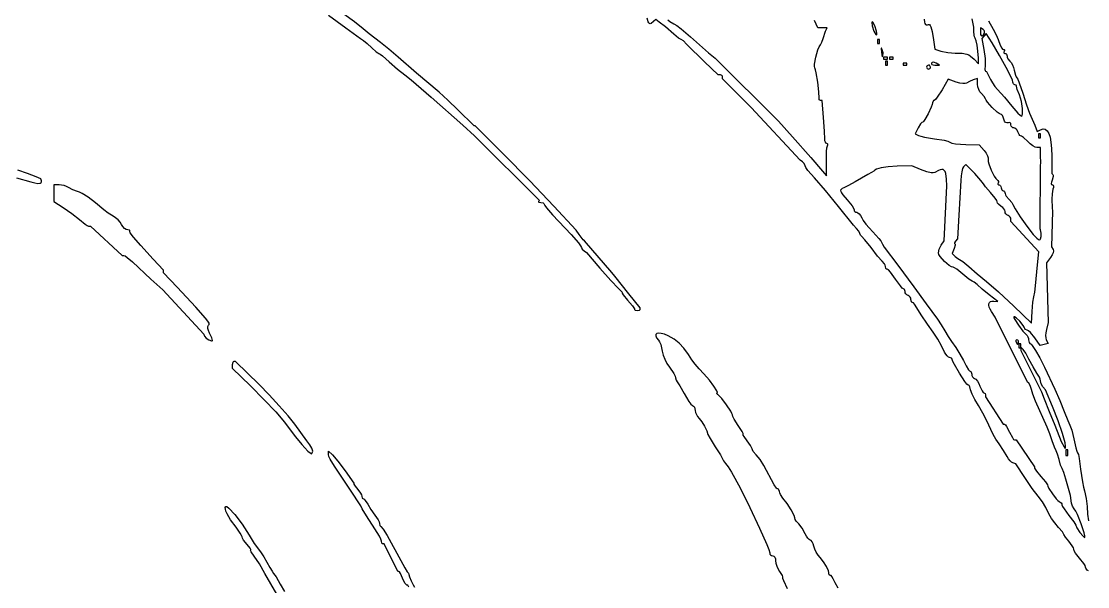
# Model space of a CAD drawing. Extents: x 49.4 to 149.4, y 52.5 to 152.5.
# Drawn here: x 101.08 to 127.23, y 120.24 to 134.1 of the extents above; entities that cross this region are included whole.
import ezdxf

# ---------------------------------------------------------------- set-up
doc = ezdxf.new("R2010")
doc.units = 0
doc.layers.add('LAYER_1', color=7, linetype='CONTINUOUS')

msp = doc.modelspace()

# ---------------------------------------------------------------- linework, layer by layer
at = {"layer": 'LAYER_1'}
for points in [[(108.61, 134.248), (109.034, 133.94), (109.39, 133.672), (109.464, 133.623), (109.555, 133.551), (109.671, 133.443), (109.777, 133.349), (109.818, 133.32), (109.843, 133.309), (109.875, 133.293), (109.934, 133.249), (110.1, 133.105), (110.302, 132.926), (110.479, 132.782), (110.638, 132.661), (111.125, 132.237), (111.901, 131.55), (112.19, 131.287), (113.786, 129.704), (113.761, 129.68), (113.758, 129.67), (113.767, 129.662), (113.817, 129.655), (113.874, 129.643), (113.891, 129.63), (113.897, 129.614), (113.913, 129.581), (113.957, 129.521), (114.101, 129.356), (114.558, 128.872), (114.737, 128.668), (114.791, 128.595), (114.811, 128.555), (114.83, 128.509), (114.875, 128.467), (114.938, 128.429), (115.266, 128.044), (115.534, 127.74), (115.719, 127.551), (115.798, 127.475), (115.815, 127.451), (115.811, 127.443), (115.811, 127.429), (115.836, 127.39), (115.944, 127.262), (116.061, 127.124), (116.096, 127.074), (116.109, 127.046), (116.115, 127.032), (116.131, 127.02), (116.182, 127.01), (116.233, 127.019), (116.248, 127.029), (116.254, 127.04), (116.254, 127.071), (115.978, 127.413), (115.629, 127.846), (115.556, 127.937), (114.884, 128.717), (114.857, 128.741), (114.756, 128.873), (114.683, 128.98), (114.134, 129.569), (113.543, 130.186), (112.893, 130.844), (112.202, 131.531), (112.178, 131.531), (111.779, 131.926), (111.534, 132.166), (111.326, 132.358), (110.771, 132.822), (110.314, 133.216), (110.088, 133.412), (109.882, 133.576), (109.609, 133.79), (109.463, 133.912), (109.25, 134.08), (108.988, 134.273)], [(127.245, 120.63), (127.217, 120.645), (127.194, 120.668), (127.178, 120.693), (127.172, 120.719), (127.161, 120.755), (127.13, 120.808), (127.028, 120.935), (126.926, 121.063), (126.895, 121.118), (126.884, 121.156), (126.874, 121.193), (126.849, 121.242), (126.764, 121.353), (126.679, 121.455), (126.643, 121.517), (126.605, 121.583), (126.511, 121.693), (126.417, 121.801), (126.341, 121.906), (126.271, 122.026), (126.196, 122.178), (126.114, 122.32), (126.012, 122.455), (125.868, 122.645), (125.681, 122.918), (125.465, 123.252), (125.393, 123.272), (125.359, 123.29), (125.321, 123.326), (125.283, 123.375), (125.25, 123.431), (125.164, 123.579), (125.056, 123.739), (124.977, 123.853), (124.91, 123.966), (124.746, 124.316), (124.658, 124.492), (124.551, 124.677), (124.462, 124.826), (124.393, 124.958), (124.35, 125.064), (124.335, 125.137), (124.322, 125.169), (124.292, 125.182), (124.262, 125.206), (124.212, 125.27), (124.08, 125.469), (123.956, 125.681), (123.917, 125.762), (123.902, 125.811), (123.897, 125.828), (123.884, 125.842), (123.84, 125.855), (123.811, 125.866), (123.779, 125.894), (123.746, 125.936), (123.718, 125.988), (123.641, 126.144), (123.549, 126.304), (123.438, 126.476), (123.299, 126.673), (123.143, 126.899), (123.039, 127.07), (122.98, 127.163), (122.953, 127.192), (122.932, 127.202), (122.916, 127.208), (122.903, 127.224), (122.892, 127.276), (122.886, 127.307), (122.87, 127.336), (122.848, 127.361), (122.82, 127.377), (122.792, 127.393), (122.769, 127.416), (122.753, 127.444), (122.747, 127.472), (122.736, 127.519), (122.723, 127.534), (122.707, 127.539), (122.68, 127.558), (122.633, 127.609), (122.512, 127.779), (122.388, 127.949), (122.341, 128.001), (122.311, 128.02), (122.294, 128.025), (122.28, 128.039), (122.266, 128.086), (122.26, 128.117), (122.243, 128.152), (122.187, 128.218), (122.074, 128.343), (121.913, 128.549), (121.765, 128.74), (121.68, 128.829), (121.653, 128.855), (121.641, 128.893), (121.617, 128.95), (121.56, 129.021), (121.48, 129.102), (121.118, 129.559), (120.795, 129.952), (120.526, 130.256), (120.363, 130.443), (120.313, 130.513), (120.295, 130.555), (120.277, 130.607), (120.234, 130.651), (120.174, 130.689), (118.972, 131.984), (118.274, 132.689), (118.274, 132.736), (118.27, 132.753), (118.258, 132.768), (118.221, 132.782), (118.167, 132.782), (117.828, 133.106), (117.392, 133.539), (117.313, 133.616), (117.259, 133.647), (117.192, 133.686), (117.081, 133.78), (116.872, 133.96), (116.72, 134.076), (116.635, 134.144), (116.579, 134.088), (116.523, 134.043), (116.5, 134.037), (116.481, 134.041), (116.464, 134.057), (116.449, 134.085), (116.422, 134.177)], [(123.215, 134.152), (123.228, 134.079), (123.233, 134.041), (123.246, 134.018), (123.267, 134.008), (123.296, 134.013), (123.322, 134.019), (123.345, 134.014), (123.364, 133.997), (123.381, 133.963), (123.412, 133.844), (123.443, 133.638), (123.474, 133.413), (123.628, 133.365), (123.793, 133.331), (123.974, 133.318), (124.145, 133.313), (124.265, 133.291), (124.313, 133.272), (124.356, 133.245), (124.443, 133.166), (124.551, 133.051), (124.546, 133.193), (124.535, 133.368), (124.518, 133.51), (124.494, 133.616), (124.465, 133.681), (124.45, 133.712), (124.439, 133.754), (124.434, 133.849), (124.434, 133.949), (124.418, 134.032), (124.392, 134.153)], [(116.927, 134.13), (116.982, 134.092), (117.081, 134.037), (117.153, 133.991), (117.255, 133.914), (117.49, 133.712), (117.929, 133.322), (118.089, 133.191), (119.645, 131.647), (119.988, 131.264), (120.437, 130.759), (120.724, 130.425), (120.824, 130.305), (120.817, 130.646), (120.821, 130.904), (120.831, 130.995), (120.843, 131.043), (120.852, 131.065), (120.852, 131.082), (120.844, 131.094), (120.827, 131.098), (120.808, 131.107), (120.793, 131.13), (120.783, 131.164), (120.781, 131.206), (120.774, 131.406), (120.75, 131.735), (120.713, 132.156), (120.67, 132.156), (120.654, 132.161), (120.643, 132.174), (120.638, 132.216), (120.637, 132.369), (120.61, 132.605), (120.571, 132.83), (120.551, 132.91), (120.533, 132.952), (120.523, 132.987), (120.525, 133.048), (120.556, 133.217), (120.61, 133.396), (120.641, 133.47), (120.672, 133.522), (120.709, 133.588), (120.739, 133.672), (120.799, 133.852), (120.834, 133.936), (120.607, 133.939), (120.526, 134.118)], [(124.791, 134.106), (124.911, 133.907), (124.984, 133.768), (125.034, 133.647), (125.08, 133.515), (125.118, 133.439), (125.14, 133.415), (125.161, 133.407), (125.176, 133.403), (125.184, 133.393), (125.184, 133.378), (125.176, 133.359), (125.169, 133.34), (125.17, 133.325), (125.18, 133.315), (125.198, 133.311), (125.217, 133.306), (125.234, 133.291), (125.245, 133.27), (125.249, 133.244), (125.254, 133.214), (125.269, 133.18), (125.319, 133.119), (125.349, 133.084), (125.379, 133.03), (125.404, 132.965), (125.421, 132.897), (125.453, 132.774), (125.472, 132.732), (125.488, 132.71), (125.511, 132.674), (125.545, 132.592), (125.632, 132.338), (125.726, 132.048), (125.801, 131.844), (125.926, 131.547), (125.99, 131.394), (126.067, 131.435), (126.132, 131.458), (126.187, 131.451), (126.235, 131.415), (126.274, 131.35), (126.304, 131.256), (126.326, 131.132), (126.339, 130.978), (126.344, 130.794), (126.346, 130.369), (126.372, 130.344), (126.378, 130.325), (126.377, 130.292), (126.353, 130.203), (126.337, 130.153), (126.333, 130.117), (126.34, 130.095), (126.359, 130.088), (126.377, 130.08), (126.386, 130.059), (126.385, 130.024), (126.374, 129.98), (126.352, 129.865), (126.347, 129.739), (126.357, 129.523), (126.359, 129.439), (126.339, 128.565), (126.377, 128.504), (126.385, 128.47), (126.376, 128.423), (126.353, 128.369), (126.316, 128.311), (126.219, 128.179), (126.26, 126.711), (126.213, 126.541), (126.197, 126.464), (126.191, 126.394), (126.196, 126.334), (126.211, 126.287), (126.256, 126.203), (126.06, 126.151), (125.931, 126.338), (125.822, 126.471), (125.775, 126.511), (125.742, 126.527), (125.699, 126.54), (125.686, 126.554), (125.681, 126.57), (125.671, 126.599), (125.644, 126.641), (125.558, 126.743), (125.468, 126.83), (125.435, 126.853), (125.416, 126.856), (125.418, 126.832), (125.441, 126.784), (125.528, 126.646), (125.634, 126.504), (125.681, 126.45), (125.718, 126.418), (125.741, 126.396), (125.76, 126.363), (125.773, 126.325), (125.778, 126.286), (125.79, 126.22), (125.804, 126.199), (125.821, 126.192), (125.84, 126.181), (125.868, 126.149), (125.947, 126.028), (126.049, 125.846), (126.167, 125.617), (126.421, 125.078), (126.542, 124.799), (126.649, 124.533), (126.737, 124.315), (126.792, 124.196), (126.833, 124.077), (126.884, 123.859), (126.936, 123.641), (126.961, 123.564), (126.98, 123.522), (126.997, 123.475), (127.017, 123.383), (127.053, 123.115), (127.095, 122.811), (127.121, 122.68), (127.147, 122.586), (127.191, 122.402), (127.213, 122.2), (127.225, 122.017), (127.248, 121.855)], [(100.958, 130.261), (101.306, 130.163), (101.407, 130.136), (101.484, 130.123), (101.536, 130.126), (101.564, 130.143), (101.572, 130.165), (101.573, 130.19), (101.567, 130.213), (101.553, 130.233), (101.443, 130.286), (101.227, 130.367), (100.989, 130.448)], [(121.109, 120.204), (121.034, 120.33), (120.986, 120.432), (120.953, 120.492), (120.933, 120.51), (120.914, 120.516), (120.886, 120.527), (120.879, 120.552), (120.879, 120.584), (120.869, 120.627), (120.822, 120.732), (120.75, 120.848), (120.664, 120.953), (120.616, 121.013), (120.571, 121.085), (120.535, 121.161), (120.513, 121.23), (120.495, 121.289), (120.472, 121.337), (120.447, 121.37), (120.422, 121.382), (120.395, 121.394), (120.362, 121.428), (120.329, 121.478), (120.298, 121.538), (120.224, 121.674), (120.142, 121.779), (120.08, 121.845), (120.054, 121.887), (120.046, 121.927), (120.026, 121.982), (119.955, 122.121), (119.858, 122.275), (119.753, 122.411), (119.694, 122.497), (119.676, 122.538), (119.669, 122.57), (119.656, 122.614), (119.643, 122.628), (119.626, 122.633), (119.61, 122.637), (119.592, 122.653), (119.536, 122.735), (119.284, 123.21), (119.193, 123.356), (119.096, 123.47), (119.025, 123.552), (119.004, 123.589), (118.996, 123.619), (118.986, 123.652), (118.961, 123.7), (118.877, 123.814), (118.8, 123.917), (118.781, 123.953), (118.78, 123.972), (118.777, 123.996), (118.753, 124.045), (118.658, 124.188), (118.557, 124.345), (118.526, 124.408), (118.515, 124.449), (118.503, 124.486), (118.472, 124.544), (118.37, 124.698), (118.251, 124.853), (118.154, 124.953), (118.13, 124.978), (118.131, 124.986), (118.14, 124.989), (118.147, 125.001), (118.135, 125.036), (118.062, 125.152), (117.948, 125.302), (117.817, 125.452), (117.699, 125.579), (117.604, 125.69), (117.52, 125.802), (117.436, 125.927), (117.324, 126.087), (117.211, 126.21), (117.085, 126.307), (116.938, 126.388), (116.846, 126.425), (116.768, 126.446), (116.706, 126.451), (116.661, 126.441), (116.636, 126.418), (116.633, 126.383), (116.655, 126.336), (116.703, 126.279), (116.73, 126.238), (116.756, 126.174), (116.779, 126.096), (116.795, 126.012), (116.816, 125.915), (116.855, 125.813), (116.907, 125.713), (116.971, 125.621), (117.076, 125.466), (117.108, 125.402), (117.12, 125.358), (117.131, 125.299), (117.158, 125.26), (117.225, 125.165), (117.331, 124.972), (117.445, 124.778), (117.495, 124.713), (117.532, 124.682), (117.559, 124.664), (117.581, 124.635), (117.595, 124.598), (117.601, 124.558), (117.608, 124.512), (117.63, 124.46), (117.661, 124.408), (117.699, 124.362), (117.766, 124.278), (117.832, 124.17), (117.884, 124.06), (117.909, 123.97), (117.965, 123.868), (118.094, 123.669), (118.221, 123.47), (118.274, 123.369), (118.295, 123.324), (118.344, 123.26), (118.406, 123.177), (118.488, 123.044), (118.7, 122.658), (118.941, 122.177), (119.175, 121.671), (119.36, 121.27), (119.408, 121.154), (119.429, 121.066), (119.434, 121.039), (119.45, 121.017), (119.473, 121.003), (119.501, 120.997), (119.531, 120.989), (119.554, 120.964), (119.568, 120.925), (119.573, 120.872), (119.581, 120.813), (119.602, 120.743), (119.634, 120.672), (119.672, 120.608), (119.734, 120.509), (119.746, 120.479), (119.743, 120.468), (119.743, 120.446), (119.765, 120.387), (119.86, 120.192)], [(110.578, 120.225), (110.565, 120.261), (110.551, 120.272), (110.533, 120.276), (110.511, 120.289), (110.484, 120.325), (110.427, 120.444), (110.375, 120.563), (110.353, 120.599), (110.336, 120.612), (110.306, 120.612), (109.978, 121.286), (109.941, 121.286), (109.927, 121.292), (109.916, 121.307), (109.905, 121.358), (109.892, 121.404), (109.859, 121.476), (109.748, 121.659), (109.537, 121.976), (109.438, 122.15), (109.405, 122.221), (109.152, 122.607), (108.753, 123.196), (108.649, 123.363), (108.618, 123.432), (108.606, 123.48), (108.606, 123.561), (108.705, 123.472), (108.838, 123.319), (109.018, 123.079), (109.231, 122.777), (109.231, 122.753), (109.26, 122.705), (109.328, 122.624), (109.396, 122.531), (109.416, 122.488), (109.424, 122.455), (109.436, 122.411), (109.448, 122.397), (109.464, 122.392), (109.485, 122.382), (109.512, 122.353), (109.571, 122.26), (109.65, 122.127), (109.747, 121.992), (109.825, 121.877), (109.848, 121.827), (109.857, 121.791), (109.868, 121.741), (109.896, 121.711), (109.947, 121.65), (110.045, 121.49), (110.379, 120.877), (110.479, 120.697), (110.542, 120.6), (110.568, 120.568), (110.578, 120.54), (110.596, 120.48), (110.639, 120.381), (110.687, 120.283), (110.722, 120.228)], [(107.341, 120.058), (107.052, 120.564), (106.916, 120.797), (106.79, 120.985), (106.715, 121.096), (106.699, 121.129), (106.702, 121.142), (106.705, 121.152), (106.689, 121.18), (106.612, 121.273), (106.526, 121.382), (106.499, 121.428), (106.49, 121.459), (106.478, 121.495), (106.446, 121.552), (106.341, 121.7), (106.21, 121.878), (106.121, 122.027), (106.094, 122.089), (106.08, 122.139), (106.078, 122.178), (106.09, 122.204), (106.101, 122.207), (106.119, 122.201), (106.168, 122.164), (106.313, 122.005), (106.489, 121.769), (106.662, 121.5), (106.787, 121.301), (106.892, 121.156), (106.959, 121.072), (107.026, 120.974), (107.172, 120.709), (107.224, 120.617), (107.263, 120.564), (107.323, 120.477), (107.426, 120.3), (107.531, 120.123)]]:
    msp.add_lwpolyline(points, dxfattribs=at)
for points in [[(121.984, 133.855), (122.027, 133.775), (122.045, 133.762), (122.057, 133.771), (122.059, 133.804), (122.05, 133.856), (122.005, 133.988), (121.955, 134.076), (121.941, 134.083), (121.933, 134.069), (121.941, 133.988)], [(124.599, 133.933), (124.594, 133.838), (124.601, 133.771), (124.612, 133.751), (124.627, 133.744), (124.653, 133.748), (124.674, 133.761), (124.699, 133.803), (124.698, 133.851), (124.686, 133.874), (124.666, 133.892)], [(122.074, 133.551), (122.122, 133.551), (122.122, 133.647), (122.074, 133.647)], [(125.369, 132.019), (125.515, 131.847), (125.568, 131.794), (125.597, 131.774), (125.618, 131.787), (125.63, 131.827), (125.631, 131.962), (125.604, 132.132), (125.582, 132.216), (125.554, 132.29), (125.5, 132.427), (125.482, 132.505), (125.473, 132.531), (125.441, 132.541), (125.422, 132.546), (125.407, 132.56), (125.397, 132.581), (125.393, 132.607), (125.381, 132.652), (125.347, 132.731), (125.229, 132.966), (125.064, 133.261), (124.881, 133.566), (124.736, 133.797), (124.632, 133.672), (124.68, 133.409), (124.708, 133.184), (124.712, 133.085), (124.708, 133.012), (124.704, 132.917), (124.711, 132.888), (124.723, 132.878), (124.741, 132.867), (124.762, 132.836), (124.808, 132.735), (124.84, 132.666), (124.89, 132.586), (124.951, 132.502), (125.017, 132.427), (125.186, 132.239)], [(122.174, 133.275), (122.183, 133.229), (122.192, 133.232), (122.203, 133.252), (122.209, 133.32), (122.19, 133.397), (122.166, 133.437), (122.16, 133.436), (122.161, 133.419)], [(122.218, 133.166), (122.314, 133.166), (122.314, 133.215), (122.218, 133.215)], [(122.266, 133.022), (122.314, 133.022), (122.314, 133.118), (122.266, 133.118)], [(122.363, 133.166), (122.459, 133.166), (122.459, 133.215), (122.363, 133.215)], [(122.699, 133.022), (122.795, 133.022), (122.795, 133.07), (122.699, 133.07)], [(123.276, 132.974), (123.291, 132.94), (123.306, 132.93), (123.325, 132.926), (123.359, 132.94), (123.369, 132.955), (123.373, 132.974), (123.359, 133.008), (123.343, 133.018), (123.325, 133.022), (123.291, 133.008), (123.28, 132.993)], [(123.397, 133.071), (123.394, 133.052), (123.408, 133.037), (123.436, 133.027), (123.478, 133.024), (123.589, 133.025), (123.508, 133.072), (123.471, 133.09), (123.44, 133.095), (123.415, 133.089)], [(125.886, 128.874), (125.977, 128.78), (126.017, 128.752), (126.046, 128.741), (126.06, 128.747), (126.072, 128.765), (126.085, 128.823), (126.084, 128.901), (126.066, 128.982), (126.058, 129.006), (126.069, 130.577), (126.073, 130.609), (126.072, 130.822), (126.066, 131.002), (125.982, 131.003), (125.938, 131.015), (125.881, 131.046), (125.819, 131.092), (125.758, 131.148), (125.648, 131.249), (125.606, 131.279), (125.58, 131.291), (125.564, 131.298), (125.546, 131.319), (125.513, 131.387), (125.496, 131.424), (125.471, 131.455), (125.443, 131.475), (125.414, 131.483), (125.387, 131.489), (125.365, 131.506), (125.35, 131.53), (125.345, 131.56), (125.34, 131.591), (125.326, 131.61), (125.303, 131.616), (125.273, 131.61), (125.24, 131.605), (125.212, 131.619), (125.189, 131.651), (125.172, 131.701), (125.156, 131.747), (125.134, 131.785), (125.11, 131.81), (125.087, 131.82), (125.054, 131.833), (125.004, 131.87), (124.88, 131.986), (124.768, 132.113), (124.733, 132.164), (124.719, 132.199), (124.691, 132.252), (124.623, 132.325), (124.585, 132.37), (124.555, 132.427), (124.534, 132.49), (124.527, 132.552), (124.527, 132.692), (124.419, 132.659), (124.326, 132.622), (124.256, 132.582), (124.219, 132.568), (124.162, 132.568), (124.088, 132.581), (124.001, 132.607), (123.801, 132.676), (123.654, 132.416), (123.538, 132.233), (123.493, 132.177), (123.464, 132.156), (123.447, 132.152), (123.434, 132.14), (123.421, 132.099), (123.412, 132.054), (123.389, 131.988), (123.317, 131.83), (123.236, 131.689), (123.203, 131.644), (123.18, 131.627), (123.158, 131.616), (123.13, 131.585), (123.067, 131.483), (122.995, 131.338), (123.076, 131.296), (123.132, 131.277), (123.224, 131.256), (123.469, 131.219), (123.708, 131.179), (123.795, 131.156), (123.844, 131.133), (123.894, 131.113), (123.985, 131.095), (124.103, 131.082), (124.236, 131.074), (124.566, 131.066), (124.689, 130.926), (124.736, 130.864), (124.77, 130.802), (124.788, 130.747), (124.787, 130.704), (124.786, 130.661), (124.799, 130.599), (124.856, 130.445), (124.933, 130.297), (124.973, 130.242), (125.008, 130.208), (125.025, 130.193), (125.035, 130.173), (125.037, 130.153), (125.03, 130.133), (125.023, 130.115), (125.025, 130.101), (125.036, 130.092), (125.053, 130.088), (125.073, 130.082), (125.089, 130.067), (125.1, 130.044), (125.104, 130.016), (125.118, 129.965), (125.134, 129.949), (125.152, 129.944), (125.171, 129.939), (125.186, 129.925), (125.197, 129.904), (125.2, 129.879), (125.208, 129.847), (125.229, 129.808), (125.297, 129.727), (125.365, 129.655), (125.393, 129.602), (125.445, 129.501), (125.574, 129.303), (125.736, 129.072)], [(126.018, 131.242), (126.066, 131.242), (126.066, 131.339), (126.018, 131.339)], [(127.034, 121.567), (127.112, 121.473), (127.141, 121.45), (127.158, 121.447), (127.159, 121.484), (127.141, 121.56), (127.068, 121.779), (126.974, 122.007), (126.932, 122.093), (126.898, 122.143), (126.852, 122.212), (126.828, 122.287), (126.804, 122.477), (126.773, 122.585), (126.689, 122.873), (126.639, 123.04), (126.596, 123.138), (126.559, 123.221), (126.523, 123.354), (126.488, 123.487), (126.452, 123.571), (126.409, 123.661), (126.357, 123.811), (126.297, 123.989), (126.234, 124.148), (125.947, 124.789), (125.879, 124.96), (125.844, 125.07), (125.812, 125.173), (125.781, 125.23), (125.751, 125.254), (124.958, 126.841), (124.867, 126.981), (124.833, 127.039), (124.811, 127.091), (124.801, 127.137), (124.803, 127.175), (124.816, 127.205), (124.841, 127.226), (124.877, 127.237), (124.924, 127.237), (125.022, 127.226), (124.811, 127.392), (124.636, 127.534), (124.513, 127.644), (124.442, 127.706), (124.392, 127.731), (124.312, 127.78), (124.166, 127.899), (124.016, 128.017), (123.96, 128.053), (123.926, 128.067), (123.885, 128.079), (123.832, 128.111), (123.712, 128.212), (123.609, 128.329), (123.577, 128.38), (123.565, 128.42), (123.586, 128.511), (123.635, 128.611), (123.704, 128.717), (123.775, 130.064), (123.766, 130.231), (123.746, 130.365), (123.729, 130.411), (123.707, 130.443), (123.679, 130.462), (123.646, 130.466), (123.608, 130.458), (123.565, 130.436), (123.477, 130.392), (123.435, 130.383), (123.391, 130.382), (123.281, 130.406), (123.126, 130.467), (122.916, 130.557), (122.555, 130.544), (122.33, 130.529), (122.161, 130.506), (122.044, 130.472), (122.005, 130.451), (121.978, 130.427), (121.925, 130.39), (121.833, 130.339), (121.521, 130.16), (121.36, 130.068), (121.244, 130.011), (121.206, 129.995), (121.18, 129.976), (121.168, 129.954), (121.17, 129.926), (121.187, 129.891), (121.218, 129.845), (121.328, 129.718), (121.447, 129.571), (121.483, 129.513), (121.497, 129.475), (121.502, 129.451), (121.516, 129.432), (121.537, 129.419), (121.563, 129.415), (121.593, 129.404), (121.626, 129.376), (121.658, 129.334), (121.684, 129.282), (121.723, 129.214), (121.786, 129.127), (121.867, 129.031), (121.955, 128.938), (122.107, 128.776), (122.153, 128.718), (122.17, 128.686), (122.191, 128.633), (122.239, 128.561), (122.573, 128.116), (122.965, 127.587), (123.268, 127.172), (123.541, 126.795), (123.633, 126.659), (123.721, 126.513), (123.804, 126.372), (123.889, 126.248), (123.99, 126.103), (124.093, 125.941), (124.184, 125.783), (124.25, 125.651), (124.302, 125.557), (124.326, 125.529), (124.345, 125.519), (124.36, 125.513), (124.372, 125.497), (124.383, 125.445), (124.388, 125.414), (124.404, 125.385), (124.426, 125.361), (124.453, 125.344), (124.486, 125.321), (124.521, 125.277), (124.555, 125.219), (124.583, 125.153), (124.636, 125.038), (124.661, 125.002), (124.681, 124.99), (124.708, 124.976), (124.719, 124.942), (124.719, 124.894), (125.152, 124.22), (125.189, 124.22), (125.21, 124.205), (125.239, 124.163), (125.309, 124.028), (125.38, 123.892), (125.41, 123.85), (125.432, 123.835), (125.472, 123.835), (125.922, 123.177), (125.922, 123.141), (125.968, 123.067), (126.078, 122.94), (126.19, 122.812), (126.237, 122.739), (126.249, 122.7), (126.276, 122.646), (126.359, 122.513), (126.454, 122.39), (126.495, 122.348), (126.525, 122.326), (126.575, 122.291), (126.59, 122.268), (126.595, 122.245), (126.609, 122.208), (126.645, 122.147), (126.764, 121.986), (126.883, 121.831), (126.932, 121.745), (126.962, 121.678)], [(125.417, 127.113), (125.85, 126.697), (125.863, 126.986), (125.881, 127.211), (125.904, 127.346), (125.927, 127.454), (125.944, 127.611), (125.994, 128.125), (126.031, 128.448), (125.345, 129.192), (125.345, 129.25), (125.339, 129.275), (125.324, 129.299), (125.301, 129.321), (125.273, 129.336), (125.245, 129.352), (125.222, 129.377), (125.206, 129.405), (125.2, 129.436), (125.193, 129.468), (125.172, 129.501), (125.142, 129.533), (125.104, 129.559), (125.036, 129.613), (125.015, 129.642), (125.008, 129.669), (124.994, 129.706), (124.958, 129.762), (124.839, 129.904), (124.721, 130.038), (124.671, 130.111), (124.608, 130.197), (124.456, 130.365), (124.24, 130.59), (124.181, 130.531), (124.157, 130.486), (124.137, 130.408), (124.121, 130.308), (124.113, 130.196), (124.07, 129.343), (124.036, 128.765), (123.987, 128.705), (123.961, 128.663), (123.96, 128.65), (123.967, 128.645), (123.974, 128.636), (123.974, 128.61), (123.95, 128.526), (123.905, 128.408), (123.979, 128.334), (124.041, 128.282), (124.086, 128.26), (124.165, 128.208), (124.309, 128.084), (124.515, 127.905), (124.742, 127.719), (125.04, 127.463)], [(105.768, 126.274), (105.746, 126.342), (105.695, 126.451), (105.667, 126.514), (105.653, 126.568), (105.654, 126.612), (105.669, 126.645), (105.681, 126.667), (105.679, 126.696), (105.653, 126.743), (105.596, 126.817), (105.357, 127.086), (104.897, 127.58), (104.566, 127.934), (104.566, 127.996), (104.313, 128.268), (104.01, 128.598), (103.829, 128.803), (103.746, 128.912), (103.734, 128.94), (103.737, 128.955), (103.741, 128.965), (103.733, 128.974), (103.685, 128.982), (103.649, 128.992), (103.609, 129.021), (103.57, 129.064), (103.537, 129.116), (103.499, 129.173), (103.448, 129.23), (103.39, 129.281), (103.331, 129.318), (103.207, 129.392), (103.099, 129.473), (102.898, 129.644), (102.717, 129.782), (102.566, 129.879), (102.505, 129.91), (102.456, 129.927), (102.339, 129.968), (102.234, 130.023), (102.187, 130.048), (102.128, 130.069), (102.065, 130.083), (102.006, 130.088), (101.872, 130.088), (101.876, 129.679), (102.102, 129.536), (102.314, 129.388), (102.503, 129.235), (102.64, 129.124), (102.692, 129.09), (102.724, 129.078), (102.77, 129.078), (103.547, 128.356), (103.594, 128.356), (103.626, 128.344), (103.676, 128.311), (103.806, 128.2), (104.256, 127.779), (104.543, 127.515), (105.552, 126.427), (105.568, 126.381), (105.608, 126.332), (105.676, 126.287), (105.74, 126.262), (105.76, 126.263)], [(125.471, 126.23), (125.507, 126.173), (125.526, 126.23), (125.529, 126.253), (125.523, 126.271), (125.51, 126.284), (125.49, 126.288), (125.472, 126.284), (125.462, 126.271), (125.461, 126.253)], [(125.537, 126.096), (125.585, 126.096), (125.585, 126.192), (125.537, 126.192)], [(126.579, 123.795), (126.645, 123.664), (126.669, 123.636), (126.677, 123.634), (126.683, 123.64), (126.684, 123.685), (126.671, 123.762), (126.607, 123.993), (126.501, 124.302), (126.364, 124.653), (126.195, 125.062), (126.13, 125.138), (126.085, 125.213), (126.066, 125.287), (126.06, 125.325), (126.041, 125.373), (125.981, 125.476), (125.888, 125.624), (125.786, 125.818), (125.711, 125.959), (125.647, 126.053), (125.621, 126.08), (125.602, 126.092), (125.59, 126.086), (125.586, 126.063), (125.586, 126.024), (126.09, 125.013), (126.157, 124.845), (126.283, 124.533), (126.417, 124.196)], [(108.221, 123.561), (108.2, 123.632), (108.15, 123.717), (108.078, 123.811), (107.78, 124.22), (107.619, 124.423), (107.401, 124.675), (107.153, 124.942), (106.906, 125.194), (106.33, 125.759), (106.29, 125.759), (106.274, 125.753), (106.261, 125.735), (106.249, 125.676), (106.249, 125.592), (106.694, 125.159), (107.032, 124.822), (107.314, 124.523), (107.531, 124.274), (107.672, 124.086), (107.798, 123.914), (107.959, 123.721), (108.105, 123.564), (108.156, 123.516), (108.185, 123.498), (108.199, 123.503), (108.211, 123.517)], [(126.692, 123.45), (126.74, 123.45), (126.74, 123.547), (126.74, 123.595), (126.692, 123.595), (126.692, 123.498)]]:
    msp.add_lwpolyline(points, close=True, dxfattribs=at)

doc.saveas('drawing.dxf')
